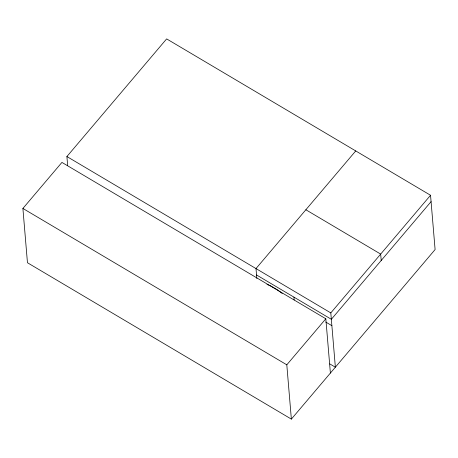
<?xml version="1.0" encoding="UTF-8"?>
<svg xmlns="http://www.w3.org/2000/svg" width="458" height="458" viewBox="0 0 458 458"><rect width="100%" height="100%" fill="white"/><g stroke="black" fill="none" stroke-linecap="round" stroke-linejoin="round"><path stroke-width="0.69" d="M67.675 165.704L66.902 156.539L166.638 38.89L430.543 195.263L435.1 249.553L291.362 419.11L27.457 262.737L22.9 208.447L61.927 162.407L325.833 318.779L330.39 373.07M355.729 150.934L255.999 268.583L256.829 278.516M291.362 419.11L286.805 364.82L325.833 318.779M329.829 363.921L335.365 367.202L330.808 312.906L430.543 195.263M431.075 201.646L331.346 319.295L256.532 274.966M266.968 284.407L270.924 286.032L277.182 289.691L282.22 293.475M305.864 209.758L380.672 254.087L381.211 260.47M66.902 156.539L330.808 312.906M325.747 322.048L331.878 325.684M22.9 208.447L286.805 364.82M293.939 297.133L294.179 299.973"/></g></svg>
